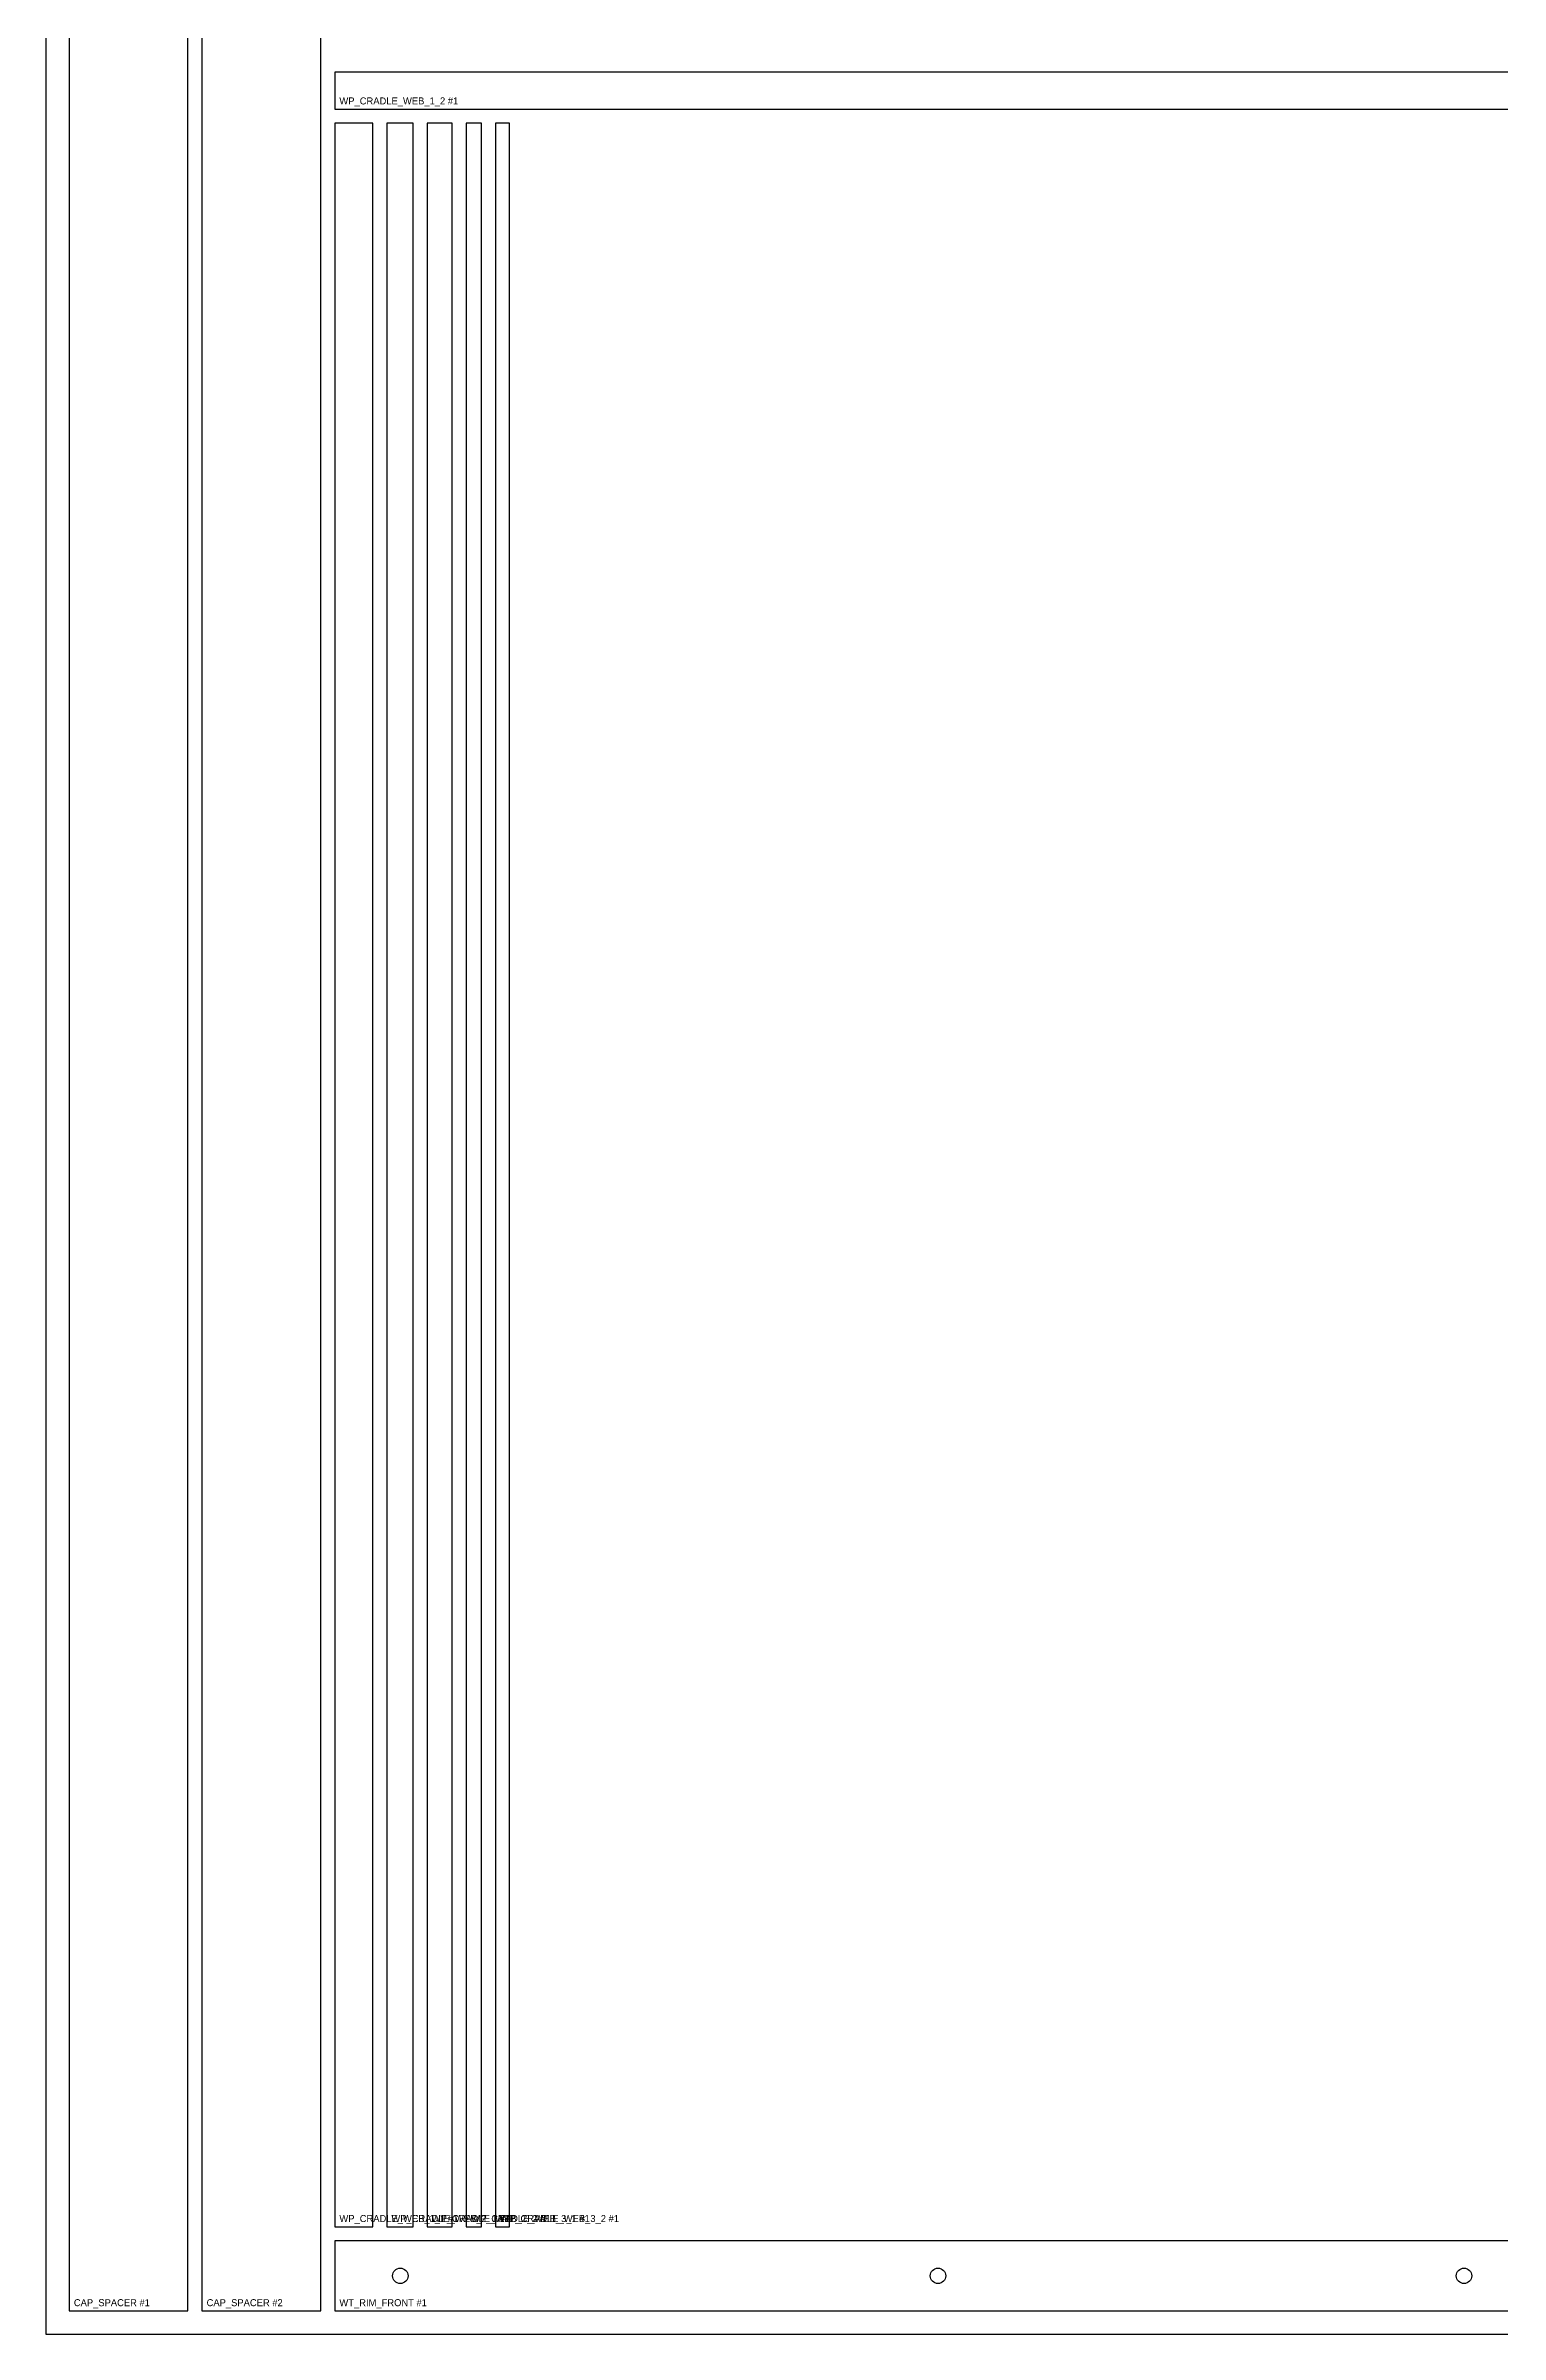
# Model space of a CAD drawing. Header units: millimetres. Extents: x 0 to 1244, y 0 to 2438.
# Drawn here: x 0 to 622, y 0 to 979 of the extents above; entities that cross this region are included whole.
import ezdxf

# ---------------------------------------------------------------- set-up
doc = ezdxf.new("R2010")
doc.units = ezdxf.units.MM
for name, color, linetype in [('CUT_HOLES', 7, 'Continuous'), ('CUT_OUTER', 7, 'Continuous'), ('PART_MARK_NO_CUT', 7, 'Continuous'), ('STOCK_NO_CUT', 7, 'Continuous')]:
    doc.layers.add(name, color=color, linetype=linetype)

msp = doc.modelspace()

# ---------------------------------------------------------------- linework, layer by layer
at = {"layer": 'CUT_HOLES'}
for centre in [(151.65, 25), (381.65, 25), (606.65, 25)]:
    msp.add_circle(centre, 3.3, dxfattribs=at)
at = {"layer": 'CUT_OUTER'}
for points in [[(10, 10), (60.8, 10), (60.8, 1460), (10, 1460)], [(66.8, 10), (117.6, 10), (117.6, 1460), (66.8, 1460)], [(123.6, 952), (1023.6, 952), (1023.6, 967.79), (123.6, 967.79)], [(139.84, 46), (139.84, 946), (123.6, 946), (123.6, 46)], [(157.08, 46), (157.08, 946), (145.84, 946), (145.84, 46)], [(173.87, 46), (173.87, 946), (163.08, 946), (163.08, 46)], [(186.36, 46), (186.36, 946), (179.87, 946), (179.87, 46)], [(198.4, 46), (198.4, 946), (192.36, 946), (192.36, 46)], [(123.6, 10), (1089.7, 10), (1089.7, 40), (123.6, 40)]]:
    msp.add_lwpolyline(points, close=True, dxfattribs=at)
at = {"layer": 'STOCK_NO_CUT'}
msp.add_lwpolyline([(0, 0), (1219.2, 0), (1219.2, 2438.4), (0, 2438.4)], close=True, dxfattribs=at)

# ---------------------------------------------------------------- texts
at = {"layer": 'PART_MARK_NO_CUT'}
for s, p in [('WP_CRADLE_WEB_1_2 #1', (125.6, 954)), ('WP_CRADLE_WEB_1_1 #1', (125.6, 48)), ('WP_CRADLE_WEB_2_1 #1', (147.84, 48)), ('WP_CRADLE_WEB_2_2 #1', (165.08, 48)), ('WP_CRADLE_WEB_3_1 #1', (181.87, 48)), ('WP_CRADLE_WEB_3_2 #1', (194.36, 48)), ('CAP_SPACER #1', (12, 12)), ('CAP_SPACER #2', (68.8, 12)), ('WT_RIM_FRONT #1', (125.6, 12))]:
    msp.add_text(s, height=3, dxfattribs=at).set_placement(p)

doc.saveas('drawing.dxf')
